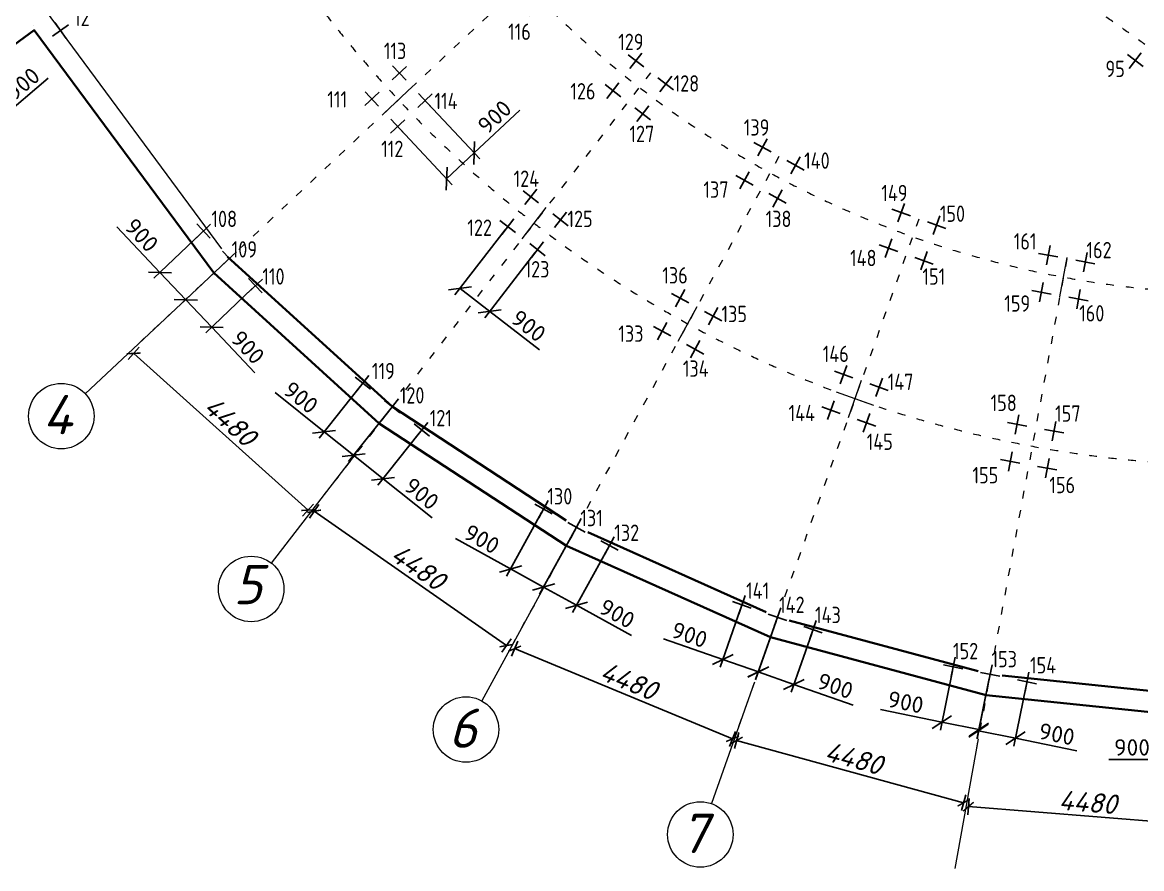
# Model space of a CAD drawing. Header units: millimetres. Extents: x 217525 to 325743, y -20439 to 118252.
# Drawn here: x 290199 to 307292, y -16809 to -3892 of the extents above; entities that cross this region are included whole.
import ezdxf

# ---------------------------------------------------------------- set-up
doc = ezdxf.new("R2010")
doc.units = ezdxf.units.MM
doc.linetypes.add('ACAD_ISO03W100', pattern=[30, 12, -18])
doc.linetypes.add('GOST2.303 6', pattern=[12, 8, -1.5, 1, -1.5])
for name, color, linetype, lineweight in [('Арматура', 1, 'Continuous', 35), ('Тонкая', 250, 'Continuous', 18), ('Фундамент', 2, 'Continuous', 25)]:
    doc.layers.add(name, color=color, linetype=linetype, lineweight=lineweight)
doc.styles.add('ISOCPEUR', font='isocpeui.ttf')
doc.styles.get("Standard").update_dxf_attribs({"font": 'txt.shx'})
doc.styles.add('ГОСТ', font='isocpeui.ttf', dxfattribs={"height": 3})
doc.styles.add('ГОСТ 2.304', font='CS_Gost2304.shx')
doc.dimstyles.new('ISO-25', dxfattribs={"dimtxt": 2.5, "dimasz": 2.5, "dimexe": 1.25, "dimexo": 0.625, "dimtad": 1, "dimtxsty": 'Standard', "dimcen": 2.5, "dimadec": 0, "dimazin": 0, "dimtfac": 1, "dimtmove": 0, "dimatfit": 3, "dimfxl": 1, "dimarcsym": 0})
doc.dimstyles.new('M200', dxfattribs={"dimtxt": 2, "dimasz": 1.5, "dimexe": 1.25, "dimexo": 0.625, "dimtad": 1, "dimdec": 0, "dimlfac": 200, "dimzin": 1, "dimtxsty": 'ISOCPEUR', "dimblk": 'ARCHTICK', "dimcen": 2.5, "dimadec": 0, "dimazin": 0, "dimtfac": 1, "dimtdec": 0, "dimtmove": 1, "dimatfit": 3, "dimfxl": 1.25, "dimfxlon": 1, "dimarcsym": 0})

# ---------------------------------------------------------------- blocks, each defined once
blk = doc.blocks.new('_ArchTick')
at = {"color": 0, "linetype": 'ByBlock', "const_width": 0.15}
blk.add_lwpolyline([(-0.5, -0.5), (0.5, 0.5)], dxfattribs=at)
blk = doc.blocks.new('*D1044')
at = {"layer": 'Defpoints', "color": 0, "transparency": 16777216}
for p in [(283358, 1699.51), (283357.7, 1695.79), (283394.12, 1696.62)]:
    blk.add_point(p, dxfattribs=at)
at = {"layer": 'Тонкая', "color": 0, "lineweight": -2, "transparency": 16777216}
for p, q in [((283357.8, 1697.03), (283357.6, 1694.54)), ((283393.82, 1692.9), (283357.7, 1695.79)), ((283393.92, 1694.15), (283393.72, 1691.66))]:
    blk.add_line(p, q, dxfattribs=at)
at = {"layer": 'Тонкая', "color": 0, "lineweight": -2, "transparency": 16777216, "xscale": 1.5, "yscale": 1.5, "zscale": 1.5}
for p, rotation in [((283357.7, 1695.79), 175.4306732956694), ((283393.82, 1692.9), 355.4306732956695)]:
    blk.add_blockref('_ArchTick', p, dxfattribs=dict(at, rotation=rotation))
at = {"layer": 'Тонкая', "color": 0, "transparency": 16777216, "insert": (283375.93, 1696.46), "char_height": 3, "attachment_point": 5, "rotation": 355.4307, "style": 'ГОСТ'}
blk.add_mtext('4480', dxfattribs=at)
blk = doc.blocks.new('*D1045')
at = {"layer": 'Defpoints', "color": 0, "transparency": 16777216}
for p in [(283323.72, 1711.07), (283322.29, 1705.88), (283358.38, 1701.57)]:
    blk.add_point(p, dxfattribs=at)
at = {"layer": 'Тонкая', "color": 0, "lineweight": -2, "transparency": 16777216}
for p, q in [((283322.62, 1707.08), (283321.96, 1704.67)), ((283356.96, 1696.38), (283322.29, 1705.88)), ((283357.29, 1697.59), (283356.63, 1695.18))]:
    blk.add_line(p, q, dxfattribs=at)
at = {"layer": 'Тонкая', "color": 0, "lineweight": -2, "transparency": 16777216, "xscale": 1.5, "yscale": 1.5, "zscale": 1.5}
for p, rotation in [((283322.29, 1705.88), 164.6829792782862), ((283356.96, 1696.38), 344.6829792782863)]:
    blk.add_blockref('_ArchTick', p, dxfattribs=dict(at, rotation=rotation))
at = {"layer": 'Тонкая', "color": 0, "transparency": 16777216, "insert": (283340.19, 1703.18), "char_height": 3, "attachment_point": 5, "rotation": 344.683, "style": 'ГОСТ'}
blk.add_mtext('4480', dxfattribs=at)
blk = doc.blocks.new('*D1027')
at = {"layer": 'Defpoints', "color": 0, "transparency": 16777216}
for p in [(283290.43, 1724.84), (283288.39, 1719.9), (283323.72, 1711.07)]:
    blk.add_point(p, dxfattribs=at)
at = {"layer": 'Тонкая', "color": 0, "lineweight": -2, "transparency": 16777216}
for p, q in [((283288.87, 1721.05), (283287.91, 1718.74)), ((283321.67, 1706.13), (283288.39, 1719.9)), ((283322.15, 1707.28), (283321.19, 1704.97))]:
    blk.add_line(p, q, dxfattribs=at)
at = {"layer": 'Тонкая', "color": 0, "lineweight": -2, "transparency": 16777216, "xscale": 1.5, "yscale": 1.5, "zscale": 1.5}
for p, rotation in [((283288.39, 1719.9), 157.5209409474701), ((283321.67, 1706.13), 337.52094094747)]:
    blk.add_blockref('_ArchTick', p, dxfattribs=dict(at, rotation=rotation))
at = {"layer": 'Тонкая', "color": 0, "transparency": 16777216, "insert": (283305.84, 1714.98), "char_height": 3, "attachment_point": 5, "rotation": 337.5209, "style": 'ГОСТ'}
blk.add_mtext('4480', dxfattribs=at)
blk = doc.blocks.new('*D1046')
at = {"layer": 'Defpoints', "color": 0, "transparency": 16777216}
for p in [(283261.71, 1746.5), (283257.77, 1740.87), (283291.07, 1726)]:
    blk.add_point(p, dxfattribs=at)
at = {"layer": 'Тонкая', "color": 0, "lineweight": -2, "transparency": 16777216}
for p, q in [((283258.49, 1741.89), (283257.06, 1739.84)), ((283287.14, 1720.37), (283257.77, 1740.87)), ((283287.85, 1721.4), (283286.42, 1719.35))]:
    blk.add_line(p, q, dxfattribs=at)
at = {"layer": 'Тонкая', "color": 0, "lineweight": -2, "transparency": 16777216, "xscale": 1.5, "yscale": 1.5, "zscale": 1.5}
for p, rotation in [((283257.77, 1740.87), 145.0804720446658), ((283287.14, 1720.37), 325.0804720446657)]:
    blk.add_blockref('_ArchTick', p, dxfattribs=dict(at, rotation=rotation))
at = {"layer": 'Тонкая', "color": 0, "transparency": 16777216, "insert": (283273.67, 1732.36), "char_height": 3, "attachment_point": 5, "rotation": 325.0805, "style": 'ГОСТ'}
blk.add_mtext('4480', dxfattribs=at)
blk = doc.blocks.new('*D1047')
at = {"layer": 'Defpoints', "color": 0, "transparency": 16777216}
for p in [(283234.79, 1770.05), (283230.22, 1764.97), (283261.42, 1746.13)]:
    blk.add_point(p, dxfattribs=at)
at = {"layer": 'Тонкая', "color": 0, "lineweight": -2, "transparency": 16777216}
for p, q in [((283231.06, 1765.9), (283229.39, 1764.04)), ((283256.86, 1741.05), (283230.22, 1764.97)), ((283257.69, 1741.98), (283256.02, 1740.12))]:
    blk.add_line(p, q, dxfattribs=at)
at = {"layer": 'Тонкая', "color": 0, "lineweight": -2, "transparency": 16777216, "xscale": 1.5, "yscale": 1.5, "zscale": 1.5}
for p, rotation in [((283230.22, 1764.97), 138.0769188594388), ((283256.86, 1741.05), 318.0769188594389)]:
    blk.add_blockref('_ArchTick', p, dxfattribs=dict(at, rotation=rotation))
at = {"layer": 'Тонкая', "color": 0, "transparency": 16777216, "insert": (283244.96, 1754.59), "char_height": 3, "attachment_point": 5, "rotation": 318.0769, "style": 'ГОСТ'}
blk.add_mtext('4480', dxfattribs=at)
blk = doc.blocks.new('A$C2A1570D9')
for p, q in [((5.37, 10.47), (6.95, 7.92)), ((7.43, 9.98), (4.88, 8.4)), ((2.55, 6.95), (0, 5.37)), ((0.48, 7.43), (2.07, 4.88)), ((8.4, 5.58), (9.98, 3.04)), ((10.47, 5.1), (7.92, 3.52)), ((5.58, 2.07), (3.04, 0.48)), ((3.52, 2.55), (5.1, 0))]:
    blk.add_line(p, q)
blk = doc.blocks.new('_Oblique')
at = {"color": 0, "linetype": 'ByBlock', "lineweight": -2}
blk.add_line((-0.5, -0.5), (0.5, 0.5), dxfattribs=at)
blk = doc.blocks.new('*D1072')
at = {"color": 0, "lineweight": -2, "transparency": 16777216}
for p, q in [((283244.37, 1779.04), (283237.27, 1772.31)), ((283248.33, 1774.86), (283241.22, 1768.13)), ((283238.17, 1773.17), (283242.13, 1768.99)), ((283242.13, 1768.99), (283248.72, 1762.03))]:
    blk.add_line(p, q, dxfattribs=at)
at = {"layer": 'Defpoints', "color": 0, "transparency": 16777216}
for p in [(283244.83, 1779.47), (283248.78, 1775.29), (283242.13, 1768.99)]:
    blk.add_point(p, dxfattribs=at)
at = {"color": 0, "lineweight": -2, "transparency": 16777216, "xscale": 2.5, "yscale": 2.5, "zscale": 2.5}
for p, rotation in [((283238.17, 1773.17), 133.4506073389526), ((283242.13, 1768.99), 313.4506073389526)]:
    blk.add_blockref('_Oblique', p, dxfattribs=dict(at, rotation=rotation))
at = {"color": 0, "transparency": 16777216, "insert": (283247.64, 1765.9), "char_height": 2.5, "attachment_point": 5, "rotation": 313.4506}
blk.add_mtext('900', dxfattribs=at)
blk = doc.blocks.new('*D1073')
at = {"color": 0, "lineweight": -2, "transparency": 16777216}
for p, q in [((283234.22, 1777.34), (283227.63, 1784.3)), ((283240.42, 1783.21), (283233.31, 1776.48)), ((283244.37, 1779.04), (283237.27, 1772.31)), ((283238.17, 1773.17), (283234.22, 1777.34))]:
    blk.add_line(p, q, dxfattribs=at)
at = {"layer": 'Defpoints', "color": 0, "transparency": 16777216}
for p in [(283240.87, 1783.64), (283244.83, 1779.47), (283234.22, 1777.34)]:
    blk.add_point(p, dxfattribs=at)
at = {"color": 0, "lineweight": -2, "transparency": 16777216, "xscale": 2.5, "yscale": 2.5, "zscale": 2.5}
for p, rotation in [((283234.22, 1777.34), 133.4506073429432), ((283238.17, 1773.17), 313.4506073429433)]:
    blk.add_blockref('_Oblique', p, dxfattribs=dict(at, rotation=rotation))
at = {"color": 0, "transparency": 16777216, "insert": (283231.43, 1783.02), "char_height": 2.5, "attachment_point": 5, "rotation": 313.4506}
blk.add_mtext('900', dxfattribs=at)
blk = doc.blocks.new('*D1074')
at = {"color": 0, "lineweight": -2, "transparency": 16777216}
for p, q in [((283269.31, 1756.35), (283263.02, 1748.45)), ((283273.81, 1752.77), (283267.52, 1744.87)), ((283263.8, 1749.43), (283268.29, 1745.84)), ((283268.29, 1745.84), (283275.79, 1739.87))]:
    blk.add_line(p, q, dxfattribs=at)
at = {"layer": 'Defpoints', "color": 0, "transparency": 16777216}
for p in [(283269.7, 1756.84), (283274.2, 1753.26), (283268.29, 1745.84)]:
    blk.add_point(p, dxfattribs=at)
at = {"color": 0, "lineweight": -2, "transparency": 16777216, "xscale": 2.5, "yscale": 2.5, "zscale": 2.5}
for p, rotation in [((283263.8, 1749.43), 141.4682290682599), ((283268.29, 1745.84), 321.46822906826)]:
    blk.add_blockref('_Oblique', p, dxfattribs=dict(at, rotation=rotation))
at = {"color": 0, "transparency": 16777216, "insert": (283274.19, 1743.55), "char_height": 2.5, "attachment_point": 5, "rotation": 321.4682}
blk.add_mtext('900', dxfattribs=at)
blk = doc.blocks.new('*D1075')
at = {"color": 0, "lineweight": -2, "transparency": 16777216}
for p, q in [((283259.3, 1753.01), (283251.8, 1758.98)), ((283264.81, 1759.94), (283258.52, 1752.03)), ((283269.31, 1756.35), (283263.02, 1748.45)), ((283263.8, 1749.43), (283259.3, 1753.01))]:
    blk.add_line(p, q, dxfattribs=at)
at = {"layer": 'Defpoints', "color": 0, "transparency": 16777216}
for p in [(283265.2, 1760.42), (283269.7, 1756.84), (283259.3, 1753.01)]:
    blk.add_point(p, dxfattribs=at)
at = {"color": 0, "lineweight": -2, "transparency": 16777216, "xscale": 2.5, "yscale": 2.5, "zscale": 2.5}
for p, rotation in [((283259.3, 1753.01), 141.468036025948), ((283263.8, 1749.43), 321.468036025948)]:
    blk.add_blockref('_Oblique', p, dxfattribs=dict(at, rotation=rotation))
at = {"color": 0, "transparency": 16777216, "insert": (283255.74, 1758.24), "char_height": 2.5, "attachment_point": 5, "rotation": 321.468}
blk.add_mtext('900', dxfattribs=at)
blk = doc.blocks.new('*D1076')
at = {"color": 0, "lineweight": -2, "transparency": 16777216}
for p, q in [((283297.54, 1737.88), (283292.2, 1728.2)), ((283302.58, 1735.11), (283297.24, 1725.43)), ((283292.81, 1729.3), (283297.84, 1726.52)), ((283297.84, 1726.52), (283306.23, 1721.89))]:
    blk.add_line(p, q, dxfattribs=at)
at = {"layer": 'Defpoints', "color": 0, "transparency": 16777216}
for p in [(283297.84, 1738.43), (283302.88, 1735.66), (283297.84, 1726.52)]:
    blk.add_point(p, dxfattribs=at)
at = {"color": 0, "lineweight": -2, "transparency": 16777216, "xscale": 2.5, "yscale": 2.5, "zscale": 2.5}
for p, rotation in [((283292.81, 1729.3), 151.129441628574), ((283297.84, 1726.52), 331.129441628574)]:
    blk.add_blockref('_Oblique', p, dxfattribs=dict(at, rotation=rotation))
at = {"color": 0, "transparency": 16777216, "insert": (283304.04, 1725.25), "char_height": 2.5, "attachment_point": 5, "rotation": 331.1294}
blk.add_mtext('900', dxfattribs=at)
blk = doc.blocks.new('*D1077')
at = {"color": 0, "lineweight": -2, "transparency": 16777216}
for p, q in [((283292.5, 1740.66), (283287.17, 1730.98)), ((283297.54, 1737.88), (283292.2, 1728.2)), ((283287.77, 1732.07), (283279.38, 1736.7)), ((283292.81, 1729.3), (283287.77, 1732.07))]:
    blk.add_line(p, q, dxfattribs=at)
at = {"layer": 'Defpoints', "color": 0, "transparency": 16777216}
for p in [(283292.81, 1741.21), (283297.84, 1738.43), (283287.77, 1732.07)]:
    blk.add_point(p, dxfattribs=at)
at = {"color": 0, "lineweight": -2, "transparency": 16777216, "xscale": 2.5, "yscale": 2.5, "zscale": 2.5}
for p, rotation in [((283287.77, 1732.07), 151.1294416287271), ((283292.81, 1729.3), 331.1294416287271)]:
    blk.add_blockref('_Oblique', p, dxfattribs=dict(at, rotation=rotation))
at = {"color": 0, "transparency": 16777216, "insert": (283283.38, 1736.63), "char_height": 2.5, "attachment_point": 5, "rotation": 331.1294}
blk.add_mtext('900', dxfattribs=at)
blk = doc.blocks.new('*D1078')
at = {"color": 0, "lineweight": -2, "transparency": 16777216}
for p, q in [((283328.33, 1724.1), (283325.2, 1715.16)), ((283333.76, 1722.21), (283330.63, 1713.26)), ((283325.61, 1716.34), (283331.04, 1714.44)), ((283331.04, 1714.44), (283340.09, 1711.28))]:
    blk.add_line(p, q, dxfattribs=at)
at = {"layer": 'Defpoints', "color": 0, "transparency": 16777216}
for p in [(283328.53, 1724.69), (283333.96, 1722.8), (283331.04, 1714.44)]:
    blk.add_point(p, dxfattribs=at)
at = {"color": 0, "lineweight": -2, "transparency": 16777216, "xscale": 2.5, "yscale": 2.5, "zscale": 2.5}
for p, rotation in [((283325.61, 1716.34), 160.7208976829221), ((283331.04, 1714.44), 340.7208976829221)]:
    blk.add_blockref('_Oblique', p, dxfattribs=dict(at, rotation=rotation))
at = {"color": 0, "transparency": 16777216, "insert": (283337.36, 1714.22), "char_height": 2.5, "attachment_point": 5, "rotation": 340.7209}
blk.add_mtext('900', dxfattribs=at)
blk = doc.blocks.new('*D1079')
at = {"color": 0, "lineweight": -2, "transparency": 16777216}
for p, q in [((283322.9, 1726), (283319.78, 1717.07)), ((283328.33, 1724.1), (283325.2, 1715.17)), ((283320.19, 1718.25), (283311.14, 1721.41)), ((283325.62, 1716.35), (283320.19, 1718.25))]:
    blk.add_line(p, q, dxfattribs=at)
at = {"layer": 'Defpoints', "color": 0, "transparency": 16777216}
for p in [(283323.11, 1726.59), (283328.53, 1724.69), (283320.19, 1718.25)]:
    blk.add_point(p, dxfattribs=at)
at = {"color": 0, "lineweight": -2, "transparency": 16777216, "xscale": 2.5, "yscale": 2.5, "zscale": 2.5}
for p, rotation in [((283320.19, 1718.25), 160.7208980182741), ((283325.62, 1716.35), 340.7208980182741)]:
    blk.add_blockref('_Oblique', p, dxfattribs=dict(at, rotation=rotation))
at = {"color": 0, "transparency": 16777216, "insert": (283315.1, 1722.01), "char_height": 2.5, "attachment_point": 5, "rotation": 340.7209}
blk.add_mtext('900', dxfattribs=at)
blk = doc.blocks.new('*D1080')
at = {"color": 0, "lineweight": -2, "transparency": 16777216}
for p, q in [((283360.89, 1715.37), (283359.01, 1706.16)), ((283366.52, 1714.22), (283364.64, 1705.01)), ((283359.26, 1707.38), (283364.89, 1706.23)), ((283364.89, 1706.23), (283374.28, 1704.32))]:
    blk.add_line(p, q, dxfattribs=at)
at = {"layer": 'Defpoints', "color": 0, "transparency": 16777216}
for p in [(283361.01, 1715.98), (283366.65, 1714.83), (283364.89, 1706.23)]:
    blk.add_point(p, dxfattribs=at)
at = {"color": 0, "lineweight": -2, "transparency": 16777216, "xscale": 2.5, "yscale": 2.5, "zscale": 2.5}
for p, rotation in [((283359.26, 1707.38), 168.4701141483753), ((283364.89, 1706.23), 348.4701141483753)]:
    blk.add_blockref('_Oblique', p, dxfattribs=dict(at, rotation=rotation))
at = {"color": 0, "transparency": 16777216, "insert": (283371.19, 1706.86), "char_height": 2.5, "attachment_point": 5, "rotation": 348.4701}
blk.add_mtext('900', dxfattribs=at)
blk = doc.blocks.new('*D1081')
at = {"color": 0, "lineweight": -2, "transparency": 16777216}
for p, q in [((283355.26, 1716.52), (283353.41, 1707.46)), ((283360.89, 1715.37), (283359.04, 1706.31)), ((283353.66, 1708.69), (283344.27, 1710.6)), ((283359.29, 1707.54), (283353.66, 1708.69))]:
    blk.add_line(p, q, dxfattribs=at)
at = {"layer": 'Defpoints', "color": 0, "transparency": 16777216}
for p in [(283355.38, 1717.13), (283361.01, 1715.98), (283353.66, 1708.69)]:
    blk.add_point(p, dxfattribs=at)
at = {"color": 0, "lineweight": -2, "transparency": 16777216, "xscale": 2.5, "yscale": 2.5, "zscale": 2.5}
for p, rotation in [((283353.66, 1708.69), 168.4701143417747), ((283359.29, 1707.54), 348.4701143417747)]:
    blk.add_blockref('_Oblique', p, dxfattribs=dict(at, rotation=rotation))
at = {"color": 0, "transparency": 16777216, "insert": (283348.11, 1711.73), "char_height": 2.5, "attachment_point": 5, "rotation": 348.4701}
blk.add_mtext('900', dxfattribs=at)
blk = doc.blocks.new('*D1083')
at = {"color": 0, "lineweight": -2, "transparency": 16777216}
for p, q in [((283388.72, 1712.09), (283388.72, 1701.71)), ((283394.47, 1712.09), (283394.47, 1701.71)), ((283388.72, 1702.96), (283379.14, 1702.96)), ((283394.47, 1702.96), (283388.72, 1702.96))]:
    blk.add_line(p, q, dxfattribs=at)
at = {"layer": 'Defpoints', "color": 0, "transparency": 16777216}
for p in [(283388.72, 1712.72), (283394.47, 1712.72), (283388.72, 1702.96)]:
    blk.add_point(p, dxfattribs=at)
at = {"color": 0, "lineweight": -2, "transparency": 16777216, "xscale": 2.5, "yscale": 2.5, "zscale": 2.5, "rotation": 180}
blk.add_blockref('_Oblique', (283388.72, 1702.96), dxfattribs=at)
at = {"color": 0, "lineweight": -2, "transparency": 16777216, "xscale": 2.5, "yscale": 2.5, "zscale": 2.5}
blk.add_blockref('_Oblique', (283394.47, 1702.96), dxfattribs=at)
at = {"color": 0, "transparency": 16777216, "insert": (283382.68, 1704.83), "char_height": 2.5, "attachment_point": 5}
blk.add_mtext('900', dxfattribs=at)
blk = doc.blocks.new('*D1099')
at = {"color": 0, "lineweight": -2, "transparency": 16777216}
for p, q in [((283202.69, 1809.22), (283210.68, 1799.82)), ((283209.87, 1800.77), (283217.17, 1806.98)), ((283198.31, 1805.5), (283206.3, 1796.1)), ((283205.49, 1797.05), (283209.87, 1800.77))]:
    blk.add_line(p, q, dxfattribs=at)
at = {"layer": 'Defpoints', "color": 0, "transparency": 16777216}
for p in [(283202.29, 1809.7), (283197.9, 1805.98), (283209.87, 1800.77)]:
    blk.add_point(p, dxfattribs=at)
at = {"color": 0, "lineweight": -2, "transparency": 16777216, "xscale": 2.5, "yscale": 2.5, "zscale": 2.5}
for p, rotation in [((283209.87, 1800.77), 40.35334195322691), ((283205.49, 1797.05), 220.3533419532269)]:
    blk.add_blockref('_Oblique', p, dxfattribs=dict(at, rotation=rotation))
at = {"color": 0, "transparency": 16777216, "insert": (283213.26, 1806.11), "char_height": 2.5, "attachment_point": 5, "rotation": 40.3533}
blk.add_mtext('900', dxfattribs=at)
blk = doc.blocks.new('*D1100')
at = {"color": 0, "lineweight": -2, "transparency": 16777216}
for p, q in [((283275.14, 1803.1), (283283.06, 1794.66)), ((283282.2, 1795.57), (283289.19, 1802.12)), ((283270.95, 1799.16), (283278.86, 1790.72)), ((283278.01, 1791.63), (283282.2, 1795.57))]:
    blk.add_line(p, q, dxfattribs=at)
at = {"layer": 'Defpoints', "color": 0, "transparency": 16777216}
for p in [(283274.71, 1803.55), (283270.52, 1799.62), (283282.2, 1795.57)]:
    blk.add_point(p, dxfattribs=at)
at = {"color": 0, "lineweight": -2, "transparency": 16777216, "xscale": 2.5, "yscale": 2.5, "zscale": 2.5}
for p, rotation in [((283282.2, 1795.57), 43.16189999854336), ((283278.01, 1791.63), 223.1618999985434)]:
    blk.add_blockref('_Oblique', p, dxfattribs=dict(at, rotation=rotation))
at = {"color": 0, "transparency": 16777216, "insert": (283285.33, 1801.07), "char_height": 2.5, "attachment_point": 5, "rotation": 43.1619}
blk.add_mtext('900', dxfattribs=at)
blk = doc.blocks.new('*D1101')
at = {"color": 0, "lineweight": -2, "transparency": 16777216}
for p, q in [((283286.96, 1783.83), (283279.28, 1773.92)), ((283291.5, 1780.31), (283283.83, 1770.4)), ((283280.05, 1774.9), (283284.6, 1771.38)), ((283284.6, 1771.38), (283292.17, 1765.52))]:
    blk.add_line(p, q, dxfattribs=at)
at = {"layer": 'Defpoints', "color": 0, "transparency": 16777216}
for p in [(283287.34, 1784.32), (283291.89, 1780.8), (283284.6, 1771.38)]:
    blk.add_point(p, dxfattribs=at)
at = {"color": 0, "lineweight": -2, "transparency": 16777216, "xscale": 2.5, "yscale": 2.5, "zscale": 2.5}
for p, rotation in [((283280.05, 1774.9), 142.2571999987781), ((283284.6, 1771.38), 322.2571999987782)]:
    blk.add_blockref('_Oblique', p, dxfattribs=dict(at, rotation=rotation))
at = {"color": 0, "transparency": 16777216, "insert": (283290.52, 1769.17), "char_height": 2.5, "attachment_point": 5, "rotation": 322.2572}
blk.add_mtext('900', dxfattribs=at)
blk = doc.blocks.new('A$C4F026A9A')
for p, q in [((97.62382, 132.78171), (95.16336, 131.06528)), ((95.53538, 133.15373), (97.25181, 130.69327)), ((117.13243, 100.26937), (119.31033, 102.33255)), ((117.18978, 102.38991), (119.25297, 100.21201)), ((121.08687, 96.09505), (123.26477, 98.15824)), ((121.08687, 96.09505), (123.26477, 98.15824)), ((121.14422, 98.2156), (123.20741, 96.0377)), ((121.14422, 98.2156), (123.20741, 96.0377)), ((125.09867, 94.04128), (127.16185, 91.86338)), ((125.04131, 91.92074), (127.21921, 93.98393)), ((141.37924, 79.01644), (143.72602, 77.14759)), ((141.61821, 76.90862), (143.48706, 79.25541)), ((145.87724, 75.43447), (148.22402, 73.56562)), ((145.87724, 75.43447), (148.22402, 73.56562)), ((146.11621, 73.32665), (147.98506, 75.67344)), ((146.11621, 73.32665), (147.98506, 75.67344)), ((150.37524, 71.8525), (152.72202, 69.98365)), ((150.61421, 69.74469), (152.48306, 72.09147)), ((169.43036, 57.55266), (170.87886, 60.1798)), ((168.84104, 59.59048), (171.46818, 58.14198)), ((173.87639, 56.81419), (176.50352, 55.3657)), ((173.87639, 56.81419), (176.50352, 55.3657)), ((174.46571, 54.77638), (175.9142, 57.40352)), ((174.46571, 54.77638), (175.9142, 57.40352)), ((178.91173, 54.03791), (181.53887, 52.58941)), ((179.50106, 52.00009), (180.94955, 54.62723)), ((199.0394, 44.74598), (201.87117, 43.75547)), ((199.96003, 42.83485), (200.95054, 45.66661)), ((204.46695, 42.8475), (207.29871, 41.85699)), ((204.46695, 42.8475), (207.29871, 41.85699)), ((205.38758, 40.93637), (206.37809, 43.76813)), ((205.38758, 40.93637), (206.37809, 43.76813)), ((210.81512, 39.03789), (211.80563, 41.86965)), ((209.8945, 40.94903), (212.72626, 39.95852)), ((232.42892, 33.31944), (233.02855, 36.2589)), ((231.25901, 35.08899), (234.19847, 34.48935)), ((238.06289, 32.17014), (238.66252, 35.1096)), ((238.06289, 32.17014), (238.66252, 35.1096)), ((236.89297, 33.93969), (239.83244, 33.34005)), ((236.89297, 33.93969), (239.83244, 33.34005)), ((242.52694, 32.79038), (245.4664, 32.19075)), ((243.69685, 31.02083), (244.29649, 33.9603))]:
    blk.add_line(p, q)
at = {"layer": 'Арматура', "color": 7}
for p, q in [((92.23643, 132.65692), (92.23643, 132.65692)), ((147.05063, 74.50005), (121.90598, 97.3721)), ((173.61511, 57.11968), (147.05063, 74.50005)), ((176.90605, 55.32185), (204.15567, 43.1253)), ((207.68913, 41.86946), (236.53264, 34.13087)), ((240.2202, 33.44937), (269.9531, 30.37777))]:
    blk.add_line(p, q, dxfattribs=at)
at = {"layer": 'Тонкая', "color": 7}
for p, q in [((121.00257, 98.59581), (94.0936, 135.04681)), ((145.66429, 75.77215), (123.5678, 95.86048)), ((173.61511, 57.11968), (148.62464, 73.47022))]:
    blk.add_line(p, q, dxfattribs=at)
at = {"layer": 'Тонкая', "color": 7, "linetype": 'GOST2.303 6', "ltscale": 50}
for p, q in [((145.78995, 119.27088), (150.20632, 123.41261)), ((166.86673, 100.09909), (170.57287, 104.88687)), ((249.00256, 91.28918), (250.10287, 97.24296)), ((190.70904, 84.49975), (193.61174, 89.81318)), ((216.71359, 72.86029), (218.74122, 78.56528)), ((220.5799, 74.69897), (214.87491, 76.72661))]:
    blk.add_line(p, q, dxfattribs=at)
at = {"layer": 'Тонкая', "color": 7, "ltscale": 0.5}
for p, q in [((117.23891, 92.49676), (100.15808, 76.47586)), ((141.5123, 67.34487), (128.57786, 50.6243)), ((170.14759, 46.8598), (160.72669, 29.59019)), ((202.33037, 32.34945), (195.79636, 13.90233)), ((236.54263, 23.77838), (232.95147, 3.98547))]:
    blk.add_line(p, q, dxfattribs=at)
at = {"layer": 'Тонкая', "color": 7}
for centre in [(96.50715, 73.05962), (125.50873, 46.6771), (158.31585, 25.20981), (194.104, 9.19746)]:
    blk.add_circle(centre, 5, dxfattribs=at)
at = {"layer": 'Фундамент', "color": 7, "linetype": 'ACAD_ISO03W100', "lineweight": 13, "ltscale": 0.1}
for p, q in [((170.44231, 142.39149), (106.44748, 82.37644)), ((186.51159, 125.47721), (133.85184, 57.4487)), ((206.09592, 112.66389), (164.85213, 37.16637)), ((227.45984, 103.10745), (198.66881, 22.03946)), ((250.06559, 97.04817), (235.93501, 20.48618))]:
    blk.add_line(p, q, dxfattribs=at)
at = {"layer": 'Фундамент', "color": 7}
for p, q in [((74.67463, 119.04487), (92.38233, 131.95601)), ((92.38233, 131.95601), (119.82284, 94.92)), ((119.82284, 94.92), (145.07625, 71.94895)), ((145.07625, 71.94895), (173.64319, 53.25856)), ((204.80353, 39.31322), (173.64253, 53.25891)), ((237.77741, 30.46867), (204.80353, 39.31322)), ((271.73609, 26.95988), (237.77741, 30.46867))]:
    blk.add_line(p, q, dxfattribs=at)
at = {"layer": 'Фундамент', "color": 7, "lineweight": 35, "ltscale": 100}
blk.add_lwpolyline([(271.75558, 26.96096), (237.77741, 30.46867), (204.80353, 39.31322), (173.64253, 53.25891), (145.07625, 71.94895), (119.82284, 94.92), (92.38233, 131.95601), (74.67463, 119.04487), (55.67529, 141.45123), (30.53519, 171.09951)], dxfattribs=at)
at = {"layer": 'Фундамент', "color": 7, "linetype": 'ACAD_ISO03W100', "lineweight": 13, "ltscale": 0.1}
for centre, radius, start, end in [((172.49893, 8.89844), 211.90392, 29.8729336, 130.7016484), ((172.49893, 8.89844), 176.65392, 29.7264969, 130.7825811), ((172.49893, 8.89844), 150.40392, 34.0666022, 130.867495), ((276.85246, 242.18409), 150.40392, 214.0666022, 277.7334724), ((276.85246, 242.18409), 176.65392, 210.8273326, 310.2960664)]:
    blk.add_arc(centre, radius, start, end, dxfattribs=at)
for p, rotation in [((163.03873, 133.13981), 11.29959999886028), ((257.83522, 130.91412), 290.3949416288548), ((181.70628, 116.52029), 20.39489999930151), ((143.89196, 115.18376), 11.29959999886028), ((202.76484, 103.061), 29.49007316555144), ((165.63869, 95.76334), 20.39489999930151), ((225.68852, 93.09178), 38.57172741555726), ((249.89621, 86.87295), 47.66702741594992), ((190.18044, 80.02513), 29.49007316555144), ((216.8979, 68.35833), 38.57172741555726), ((245.12591, 61.06089), 47.66702741594992)]:
    blk.add_blockref('A$C2A1570D9', p, dxfattribs=dict(rotation=rotation))
at = {"color": 7, "linetype": 'Continuous', "style": 'ГОСТ 2.304'}
for s, p in [('12', (98.45465, 132.59484)), ('116', (164.73811, 130.48538)), ('113', (145.76509, 127.55726)), ('129', (181.56109, 128.92523)), ('95', (255.98305, 124.81045)), ('128', (190.01788, 122.58973)), ('126', (174.24668, 121.39086)), ('111', (137.13419, 120.1554)), ('114', (153.501, 119.91114)), ('139', (200.73423, 115.86921)), ('127', (183.27467, 114.88427)), ('112', (145.35856, 112.5907)), ('140', (209.95523, 110.81135)), ('124', (165.58033, 108.03849)), ('137', (194.57166, 106.38539)), ('149', (221.74305, 105.86392)), ('108', (119.43669, 101.91098)), ('125', (173.80864, 101.91098)), ('138', (204.06999, 101.91098)), ('150', (230.68201, 102.70276)), ('122', (158.51803, 100.56543)), ('161', (241.96797, 98.48117)), ('109', (122.52113, 97.25956)), ('162', (253.07273, 97.15012)), ('148', (216.96789, 95.93642)), ('123', (167.2553, 94.22135)), ('136', (188.29327, 93.29542)), ('110', (127.20963, 93.125)), ('151', (228.01671, 93.10786)), ('159', (240.52463, 88.99736)), ('135', (197.33386, 87.4003)), ('160', (251.96265, 87.49985)), ('133', (181.57606, 84.39011)), ('146', (212.79386, 81.30773)), ('119', (143.94516, 78.68815)), ('134', (191.43207, 79.05964)), ('147', (222.7129, 77.04329)), ('120', (148.20191, 74.97782)), ('158', (238.43052, 73.82774)), ('121', (152.76751, 71.49923)), ('144', (207.58301, 72.27749)), ('157', (248.28732, 72.19738)), ('145', (219.51107, 67.88746)), ('155', (235.66832, 62.7907)), ('156', (247.40808, 61.28561)), ('130', (170.7439, 59.56691)), ('131', (175.77354, 56.24324)), ('132', (180.95838, 54.00142)), ('141', (201.09349, 45.16468)), ('142', (206.12391, 43.00032)), ('143', (211.61838, 41.45435)), ('152', (232.68788, 35.9449)), ('153', (238.56918, 34.70779)), ('154', (244.45049, 33.78021))]:
    blk.add_text(s, height=2.5, dxfattribs=at).set_placement(p)
at = {"layer": 'Тонкая', "color": 7, "style": 'ISOCPEUR'}
for s, p in [('4', (93.63744, 70.28161)), ('5', (122.79786, 44.34704)), ('6', (155.62174, 22.42233)), ('7', (191.00227, 6.36519))]:
    blk.add_text(s, height=6, dxfattribs=at).set_placement(p)
for p1, p2, distance, picture, middle in [((75.25213, 123.63465), (79.63401, 127.35778), -11.71263, '*D1099', (90.60802, 123.77283)), ((147.86825, 117.2774), (152.06244, 121.21076), -10.94656, '*D1100', (162.67489, 118.72662)), ((122.17582, 97.12665), (118.22138, 101.30096), 9.16438, '*D1073', (108.7745, 100.6739)), ((164.68712, 101.97889), (169.23403, 98.45921), -11.90902, '*D1101', (167.86958, 86.82644)), ((122.17582, 97.12665), (126.13026, 92.95233), -9.16438, '*D1072', (124.99344, 83.55316)), ((147.05063, 74.50005), (142.55263, 78.08201), 9.47953, '*D1075', (133.08922, 75.89695)), ((147.05085, 74.49985), (151.54863, 70.91808), -9.47951, '*D1074', (151.53759, 61.2057)), ((175.18996, 56.08995), (170.15461, 58.86623), 10.43109, '*D1077', (160.73269, 54.29067)), ((175.18996, 56.08995), (180.2253, 53.31366), -10.43109, '*D1076', (181.38491, 42.90387)), ((205.88283, 42.35225), (200.45528, 44.25073), 8.84012, '*D1079', (192.45275, 39.67098)), ((205.88283, 42.35225), (211.31038, 40.45377), -8.84885, '*D1078', (214.71068, 31.87623)), ((238.3627, 33.63987), (232.72874, 34.78917), 8.61727, '*D1081', (225.46135, 29.39056)), ((238.3627, 33.63987), (243.99667, 32.49056), -8.77864, '*D1080', (248.53653, 24.51863)), ((271.81734, 30.37777), (266.07101, 30.37777), 9.76303, '*D1083', (260.02934, 22.48975))]:
    dim = blk.add_aligned_dim(p1=p1, p2=p2, distance=distance, text='900', dimstyle='ISO-25', override={"dimscale": 1, "dimlfac": 100, "dimtxsty": 'Standard', "dimblk": 'Oblique', "dimtolj": 0})
    dim.commit()
    dim.dimension.update_dxf_attribs({"geometry": picture, "text_midpoint": middle, "insert": (-283122.65151, -1682.34191)})
at = {"layer": 'Тонкая', "color": 7}
for p1, p2, distance, override, picture, middle in [((138.76965, 63.78858), (112.13406, 87.7067), 6.83057, {"dimlfac": 200, "dimtxsty": 'ГОСТ', "dimblk1": 'ArchTick', "dimblk2": 'ArchTick', "dimsah": 1, "dimtmove": 0, "dimtolj": 0}, '*D1047', (122.30791, 72.2465)), ((168.41683, 43.66238), (139.05658, 64.15925), 6.87115, {"dimlfac": 200, "dimtxsty": 'ГОСТ', "dimblk1": 'ArchTick', "dimblk2": 'ArchTick', "dimsah": 1, "dimtmove": 0, "dimtolj": 0}, '*D1046', (151.01989, 50.01918)), ((201.06373, 28.72445), (167.78005, 42.49675), 5.34681, {"dimtxsty": 'ГОСТ', "dimblk1": 'ArchTick', "dimblk2": 'ArchTick', "dimsah": 1, "dimtmove": 0}, '*D1027', (183.19005, 32.63359)), ((235.72827, 19.23024), (201.06373, 28.72445), 5.37892, {"dimlfac": 200, "dimtxsty": 'ГОСТ', "dimblk1": 'ArchTick', "dimblk2": 'ArchTick', "dimsah": 1, "dimtmove": 0, "dimtolj": 0}, '*D1045', (217.53645, 20.83901)), ((271.46383, 14.28235), (235.34779, 17.16872), 3.73469, {"dimlfac": 200, "dimtxsty": 'ГОСТ', "dimblk1": 'ArchTick', "dimblk2": 'ArchTick', "dimsah": 1, "dimtmove": 0, "dimtolj": 0}, '*D1044', (253.27757, 14.12096))]:
    dim = blk.add_aligned_dim(p1=p1, p2=p2, distance=distance, text='4480', dimstyle='M200', override=override, dxfattribs=at)
    dim.commit()
    dim.dimension.update_dxf_attribs({"geometry": picture, "text_midpoint": middle, "insert": (-283122.65151, -1682.34191)})

msp = doc.modelspace()

# ---------------------------------------------------------------- block references
at = {"ltscale": 100, "xscale": 100, "yscale": 100, "zscale": 100}
msp.add_blockref('A$C4F026A9A', (281142.442, -17207.2811), dxfattribs=at)

doc.saveas('drawing.dxf')
